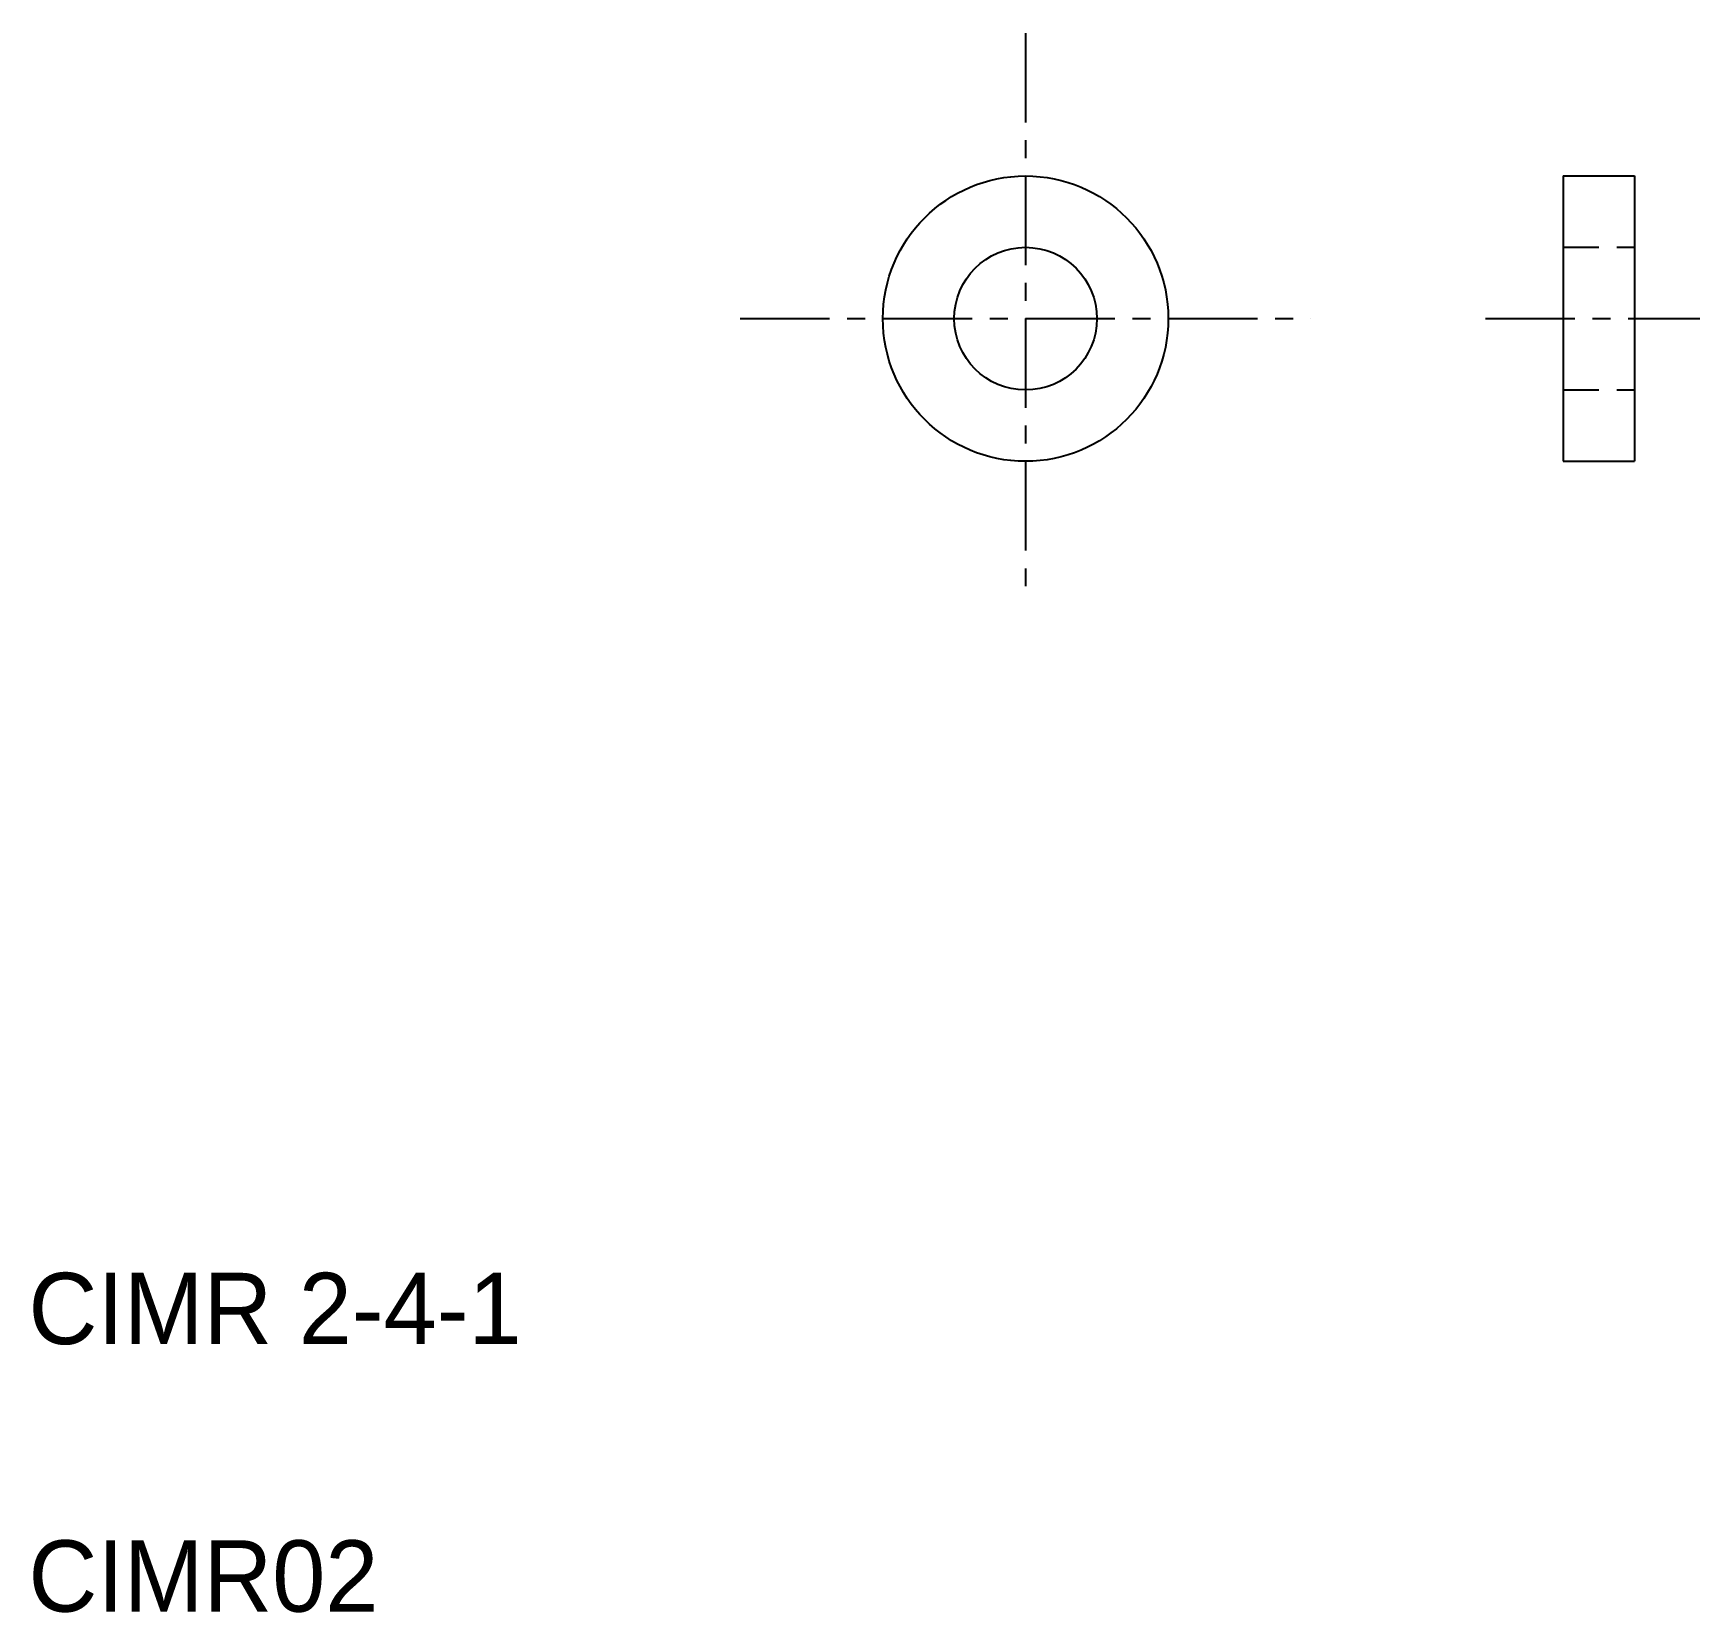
# Model space of a CAD drawing. Extents: x 2.6 to 25.9, y 2.5 to 24.6.
import ezdxf

# ---------------------------------------------------------------- set-up
doc = ezdxf.new("R2010")
doc.units = 0
doc.linetypes.add('CENTER', pattern=[2, 1.25, -0.25, 0.25, -0.25])
doc.linetypes.add('DASHED', pattern=[0.75, 0.5, -0.25])
doc.layers.get('0').update_dxf_attribs({"linetype": 'CONTINUOUS'})
doc.layers.add('CENTER', color=1, linetype='CENTER')

msp = doc.modelspace()

# ---------------------------------------------------------------- linework, layer by layer
at = {"color": 7, "linetype": 'CONTINUOUS'}
for p, q in [((24.011, 22.625), (24.011, 18.625)), ((24.011, 22.625), (25.011, 22.625)), ((25.011, 22.625), (25.011, 18.625)), ((24.011, 18.625), (25.011, 18.625))]:
    msp.add_line(p, q, dxfattribs=at)
at = {"color": 3, "linetype": 'DASHED'}
for p, q in [((24.011, 21.625), (25.011, 21.625)), ((24.011, 19.625), (25.011, 19.625))]:
    msp.add_line(p, q, dxfattribs=at)
at = {"color": 7, "linetype": 'CONTINUOUS'}
for radius in [2, 1]:
    msp.add_circle((16.475, 20.625), radius, dxfattribs=at)
at = {"layer": 'CENTER', "color": 1, "linetype": 'CENTER'}
for p, q in [((16.475, 24.625), (16.475, 16.625)), ((12.475, 20.625), (20.475, 20.625)), ((22.923, 20.625), (25.923, 20.625))]:
    msp.add_line(p, q, dxfattribs=at)

# ---------------------------------------------------------------- texts
at = {"color": 7, "linetype": 'CONTINUOUS'}
for s, p in [('CIMR 2-4-1', (2.5, 6.25)), ('CIMR02', (2.5, 2.5))]:
    msp.add_text(s, height=1, dxfattribs=at).set_placement(p)

doc.saveas('drawing.dxf')
